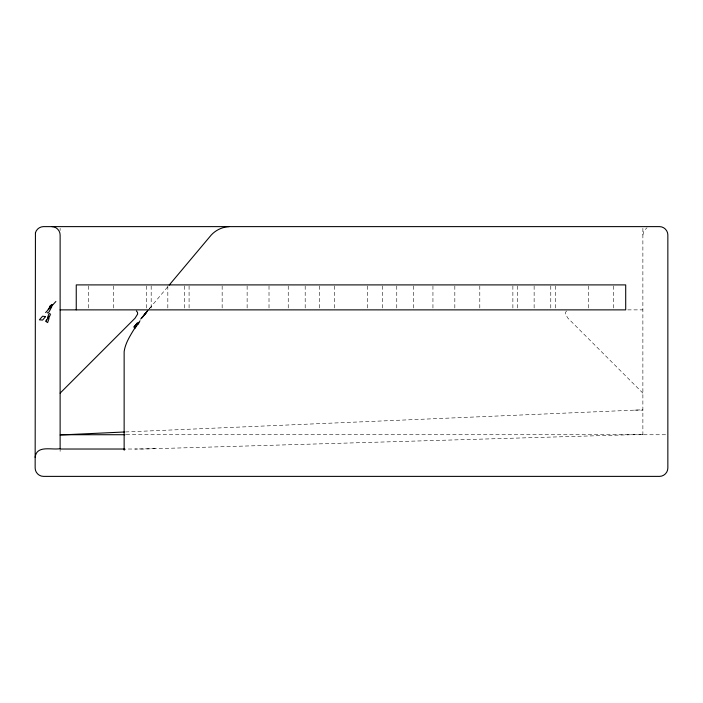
<?xml version="1.0" encoding="UTF-8"?>
<svg xmlns="http://www.w3.org/2000/svg" width="703" height="703" viewBox="0 0 703 703"><rect width="100%" height="100%" fill="white"/><g stroke="black" fill="none" stroke-linecap="round" stroke-linejoin="round"><path stroke-width="0.53" stroke-dasharray="3.52 2.64" d="M642.876 234.951L643.992 230.786L647.041 227.737M148.315 309.961L151.338 306.341M149.475 308.555L167.903 286.622M566.627 310.99L565.511 312.317L565.361 314.039L567.954 318.204L642.876 393.126M642.876 434.392L143.377 449.024L125.846 449.024M125.503 431.95L642.876 409.779M634.554 410.13L642.876 410.13M155.152 448.681L135.046 449.024M627.717 309.874L642.876 309.874M126.162 434.718L667.85 434.753M642.876 228.29L642.876 434.753M613.429 285.989L613.429 309.874M588.455 285.989L588.455 308.793M555.379 285.989L555.379 309.874M550.774 285.989L550.774 309.874M534.131 285.989L534.131 309.874M517.478 285.989L517.478 309.874M512.874 285.989L512.874 308.793M479.798 285.989L479.798 309.874M454.823 285.989L454.823 309.874M432.943 285.989L432.943 309.874M413.716 285.989L413.716 308.793M396.764 285.989L396.764 308.793M382.344 285.989L382.344 308.793M367.625 285.989L367.625 309.874M334.329 285.989L334.329 309.874M319.61 285.989L319.61 309.874M305.19 285.989L305.19 308.793M288.239 285.989L288.239 308.793M269.012 285.989L269.012 309.874M247.131 285.989L247.131 309.874M222.157 285.989L222.157 309.874M189.081 285.989L189.081 309.874M184.476 285.989L184.476 309.874M167.824 285.989L167.824 309.874M151.18 285.989L151.18 309.874M146.576 285.989L146.576 309.874M113.499 285.989L113.499 308.793M88.516 285.989L88.516 308.793M60.124 228.29L60.124 230.487M60.124 449.815L60.124 451.396"/><path stroke-width="1.05" d="M35.15 457.345C36.547 444.841 51.46 450.219 60.124 448.681L60.124 234.951C60.15 230.496 56.258 226.594 51.802 226.621M50.607 314.197L49.061 313.459L47.549 317.58L49.025 318.503L47.637 322.598L46.196 321.631L46.837 319.645L50.238 315.129M51.837 306.57L48.99 312.035L47.303 312.94M135.424 327.018C130.82 334.742 125.389 342.554 124.141 351.667L124.141 450.14L124.976 449.305M134.651 328.688L138.667 323.099M48.164 309.39L51.381 304.751M137.498 324.329L140.046 320.796M147.709 310.682L140.67 319.048M141.988 317.914L146.461 312.422M143.632 315.515L147.832 310.515M144.739 314.285L146.883 311.64M169.151 285.137L211.304 234.951C215.883 230.03 222.464 226.964 229.169 226.621M137.489 324.558L139.027 322.73M45.598 312.615L55.88 301.508M134.519 328.099L136.154 326.262M45.598 321.148L46.767 319.839M60.124 393.126L135.046 318.204L137.639 314.039L137.489 312.317L136.373 310.99M48.279 317.897L49.676 316.605M49.676 306.236L52.672 304.522M60.124 434.99L124.405 431.994M50.141 306.701L51.337 306.596M60.941 434.735L125.064 434.718M60.124 309.874L625.705 309.874L625.705 284.9L76.249 284.9L76.249 309.874M60.124 449.024L124.756 449.024M35.431 232.798L35.15 468.049C35.124 472.504 39.017 476.406 43.472 476.379L659.528 476.379C663.984 476.406 667.876 472.504 667.85 468.049L667.85 234.951C667.876 230.496 663.984 226.594 659.528 226.621L43.472 226.621C39.799 226.647 36.407 229.248 35.431 232.798M137.375 322.967L133.983 327L137.375 322.967M45.537 316.631L42.602 320.076L39.394 319.83L42.602 316.183L45.537 316.631"/></g></svg>
